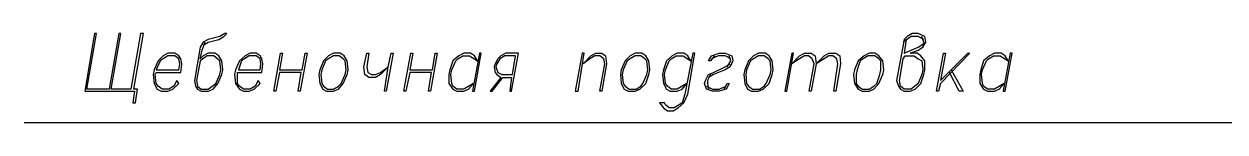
# Model space of a CAD drawing. Header units: millimetres. Extents: x 4241 to 6572, y 870 to 1291.
# Drawn here: x 5462 to 5513.9, y 1028.1 to 1032 of the extents above; entities that cross this region are included whole.
import ezdxf

# ---------------------------------------------------------------- set-up
doc = ezdxf.new("R2010")
doc.units = ezdxf.units.MM
doc.layers.add('PDF _0', color=7, linetype='Continuous')

msp = doc.modelspace()

# ---------------------------------------------------------------- linework, layer by layer
at = {"layer": 'PDF _0', "lineweight": 25}
for points in [[(5464.7231, 1029.5825), (5465.1464, 1031.9956), (5465.0618, 1031.9956), (5464.6384, 1029.4979), (5466.7975, 1029.4979), (5466.7128, 1028.9899), (5466.8398, 1028.9899), (5466.9245, 1029.5825), (5466.7552, 1029.5825), (5467.1785, 1031.9956), (5467.0515, 1031.9956), (5466.6281, 1029.5825), (5465.7815, 1029.5825), (5466.2048, 1031.9956), (5466.1201, 1031.9956), (5465.6968, 1029.5825)], [(5500.3266, 1031.1489), (5500.6653, 1031.2759), (5500.877, 1031.4029), (5501.004, 1031.6146), (5500.9617, 1031.8686), (5500.6653, 1031.9956), (5500.4113, 1031.9956), (5500.1996, 1031.8686), (5500.0726, 1031.7416), (5499.734, 1029.9636), (5499.8186, 1029.7095), (5499.9033, 1029.5825), (5500.0726, 1029.4979), (5500.3266, 1029.4979), (5500.5383, 1029.5825), (5500.7923, 1029.8365), (5500.9193, 1030.2176), (5500.9617, 1030.4292), (5500.9617, 1030.8102), (5500.7923, 1031.0219), (5500.623, 1031.1489)], [(5467.7289, 1030.3022), (5468.7872, 1030.3022), (5468.8296, 1030.6832), (5468.7872, 1030.8949), (5468.7026, 1031.0219), (5468.5332, 1031.1489), (5468.2369, 1031.1489), (5468.0252, 1031.0219), (5467.8135, 1030.8102), (5467.6442, 1030.4292), (5467.6018, 1030.2176), (5467.6442, 1029.8365), (5467.7712, 1029.5825), (5467.9405, 1029.4979), (5468.2369, 1029.4979), (5468.4485, 1029.5825), (5468.7026, 1029.8365), (5468.6179, 1029.9636), (5468.4909, 1029.7095), (5468.2792, 1029.5825), (5467.9829, 1029.5825), (5467.8135, 1029.7095), (5467.7289, 1029.8365), (5467.6865, 1030.2176)], [(5468.7026, 1030.4292), (5468.7449, 1030.6832), (5468.7026, 1030.8949), (5468.5332, 1031.0219), (5468.2369, 1031.0219), (5468.0252, 1030.8949), (5467.8982, 1030.8102), (5467.7289, 1030.4292)], [(5469.6339, 1030.8102), (5469.4646, 1029.9636), (5469.5069, 1029.7095), (5469.6763, 1029.5825), (5469.9726, 1029.5825), (5470.3113, 1029.8365), (5470.4806, 1030.2176), (5470.5229, 1030.4292), (5470.4806, 1030.8102), (5470.2266, 1031.0219), (5469.9303, 1031.0219)], [(5471.2426, 1030.3022), (5472.301, 1030.3022), (5472.3433, 1030.6832), (5472.301, 1030.8949), (5472.2163, 1031.0219), (5472.047, 1031.1489), (5471.793, 1031.1489), (5471.5813, 1031.0219), (5471.3273, 1030.8102), (5471.158, 1030.4292), (5471.1156, 1030.2176), (5471.158, 1029.8365), (5471.3273, 1029.5825), (5471.4966, 1029.4979), (5471.7507, 1029.4979), (5471.9623, 1029.5825), (5472.2163, 1029.8365), (5472.1317, 1029.9636), (5472.0047, 1029.7095), (5471.793, 1029.5825), (5471.4966, 1029.5825), (5471.3273, 1029.7095), (5471.2426, 1029.8365), (5471.2426, 1030.2176)], [(5472.2163, 1030.4292), (5472.2587, 1030.6832), (5472.2163, 1030.8949), (5472.047, 1031.0219), (5471.7507, 1031.0219), (5471.539, 1030.8949), (5471.412, 1030.8102), (5471.285, 1030.4292)], [(5472.8937, 1029.4979), (5472.809, 1029.4979), (5473.1054, 1031.1489), (5473.19, 1031.1489), (5473.063, 1030.4292), (5474.0367, 1030.4292), (5474.1637, 1031.1489), (5474.2484, 1031.1489), (5473.9521, 1029.4979), (5473.8674, 1029.4979), (5473.9944, 1030.3022), (5473.063, 1030.3022)], [(5475.3915, 1031.1489), (5475.1798, 1031.0219), (5474.9681, 1030.8102), (5474.7988, 1030.4292), (5474.7564, 1030.2176), (5474.7988, 1029.8365), (5474.9258, 1029.5825), (5475.0951, 1029.4979), (5475.3915, 1029.4979), (5475.6031, 1029.5825), (5475.8148, 1029.8365), (5475.9841, 1030.2176), (5476.0265, 1030.4292), (5475.9841, 1030.8102), (5475.8571, 1031.0219), (5475.6878, 1031.1489)], [(5475.3915, 1031.0219), (5475.1798, 1030.8949), (5475.0528, 1030.8102), (5474.8834, 1030.4292), (5474.8411, 1030.2176), (5474.8834, 1029.8365), (5474.9681, 1029.7095), (5475.1374, 1029.5825), (5475.3915, 1029.5825), (5475.6031, 1029.7095), (5475.7301, 1029.8365), (5475.8995, 1030.2176), (5475.9418, 1030.4292), (5475.8995, 1030.8102), (5475.8148, 1030.8949), (5475.6455, 1031.0219)], [(5477.7622, 1030.5562), (5477.4235, 1030.2176), (5477.2118, 1030.0906), (5476.9155, 1030.0906), (5476.7462, 1030.2176), (5476.7038, 1030.5562), (5476.8308, 1031.1489), (5476.9155, 1031.1489), (5476.8308, 1030.5562), (5476.8732, 1030.3022), (5477.0425, 1030.2176), (5477.2118, 1030.2176), (5477.4235, 1030.3022), (5477.7622, 1030.5562), (5477.8892, 1031.1489), (5477.9739, 1031.1489), (5477.6775, 1029.4979), (5477.5929, 1029.4979)], [(5478.5242, 1029.4979), (5478.4396, 1029.4979), (5478.7359, 1031.1489), (5478.8206, 1031.1489), (5478.6936, 1030.4292), (5479.6673, 1030.4292), (5479.7943, 1031.1489), (5479.8789, 1031.1489), (5479.5826, 1029.4979), (5479.4979, 1029.4979), (5479.6249, 1030.3022), (5478.6936, 1030.3022)], [(5481.4453, 1029.8365), (5481.022, 1029.5825), (5480.7256, 1029.5825), (5480.5563, 1029.7095), (5480.514, 1029.8365), (5480.4716, 1030.2176), (5480.514, 1030.4292), (5480.6833, 1030.8102), (5480.768, 1030.8949), (5480.9796, 1031.0219), (5481.276, 1031.0219), (5481.6147, 1030.8102), (5481.4877, 1031.0219), (5481.3183, 1031.1489), (5481.022, 1031.1489), (5480.8103, 1031.0219), (5480.5563, 1030.8102), (5480.4293, 1030.4292), (5480.387, 1030.2176), (5480.387, 1029.8365), (5480.5563, 1029.5825), (5480.7256, 1029.4979), (5481.022, 1029.4979), (5481.2337, 1029.5825)], [(5481.4877, 1029.4979), (5481.784, 1031.1489), (5481.6993, 1031.1489), (5481.403, 1029.4979)], [(5482.7154, 1030.0906), (5483.0964, 1030.0906), (5483.0117, 1029.4979), (5483.0964, 1029.4979), (5483.3927, 1031.1489), (5482.8424, 1031.1489), (5482.6307, 1031.0219), (5482.5037, 1030.8949), (5482.3767, 1030.6832), (5482.3344, 1030.5562), (5482.3767, 1030.3022), (5482.4614, 1030.2176), (5482.6307, 1030.0906), (5482.165, 1029.4979), (5482.2497, 1029.4979)], [(5483.1387, 1030.2176), (5483.2657, 1031.0219), (5482.8, 1031.0219), (5482.5884, 1030.8949), (5482.4614, 1030.6832), (5482.419, 1030.5562), (5482.5037, 1030.3022), (5482.673, 1030.2176)], [(5485.9752, 1029.4979), (5486.2292, 1031.1489), (5486.1445, 1031.1489), (5485.8481, 1029.4979)], [(5486.9912, 1029.4979), (5486.9065, 1029.4979), (5487.1182, 1030.6832), (5487.0759, 1030.8949), (5486.9065, 1031.0219), (5486.6948, 1031.0219), (5486.4832, 1030.8949), (5486.1868, 1030.6832), (5486.5255, 1031.0219), (5486.7372, 1031.1489), (5486.9912, 1031.1489), (5487.1605, 1031.0219), (5487.2029, 1030.6832)], [(5488.4306, 1031.1489), (5488.2189, 1031.0219), (5488.0072, 1030.8102), (5487.8379, 1030.4292), (5487.7955, 1030.2176), (5487.8379, 1029.8365), (5487.9649, 1029.5825), (5488.1342, 1029.4979), (5488.4306, 1029.4979), (5488.6422, 1029.5825), (5488.8963, 1029.8365), (5489.0233, 1030.2176), (5489.0656, 1030.4292), (5489.0233, 1030.8102), (5488.8963, 1031.0219), (5488.7269, 1031.1489)], [(5488.4306, 1031.0219), (5488.2189, 1030.8949), (5488.0919, 1030.8102), (5487.9226, 1030.4292), (5487.8802, 1030.2176), (5487.9226, 1029.8365), (5488.0072, 1029.7095), (5488.1766, 1029.5825), (5488.4729, 1029.5825), (5488.6846, 1029.7095), (5488.7692, 1029.8365), (5488.9386, 1030.2176), (5488.9809, 1030.4292), (5488.9386, 1030.8102), (5488.8539, 1030.8949), (5488.6846, 1031.0219)], [(5489.4889, 1028.9899), (5489.6583, 1028.7782), (5489.8276, 1028.6512), (5490.0816, 1028.6512), (5490.2933, 1028.7782), (5490.5473, 1028.9899), (5490.7166, 1029.3709), (5491.013, 1031.1489), (5490.9283, 1031.1489), (5490.5896, 1029.3709), (5490.4626, 1028.9899), (5490.3356, 1028.9052), (5490.124, 1028.7782), (5489.9123, 1028.7782), (5489.7429, 1028.9052), (5489.7006, 1028.9899)], [(5490.6743, 1029.8365), (5490.251, 1029.5825), (5489.997, 1029.5825), (5489.8276, 1029.7095), (5489.7429, 1029.8365), (5489.7006, 1030.2176), (5489.7429, 1030.4292), (5489.9123, 1030.8102), (5489.997, 1030.8949), (5490.2086, 1031.0219), (5490.505, 1031.0219), (5490.8437, 1030.8102), (5490.7166, 1031.0219), (5490.5473, 1031.1489), (5490.251, 1031.1489), (5490.0393, 1031.0219), (5489.7853, 1030.8102), (5489.6583, 1030.4292), (5489.6159, 1030.2176), (5489.6583, 1029.8365), (5489.7853, 1029.5825), (5489.9546, 1029.4979), (5490.251, 1029.4979), (5490.4626, 1029.5825)], [(5493.7648, 1031.1489), (5493.5531, 1031.0219), (5493.3414, 1030.8102), (5493.1721, 1030.4292), (5493.1297, 1030.2176), (5493.1721, 1029.8365), (5493.2991, 1029.5825), (5493.4684, 1029.4979), (5493.7648, 1029.4979), (5493.9764, 1029.5825), (5494.2304, 1029.8365), (5494.3574, 1030.2176), (5494.3998, 1030.4292), (5494.3574, 1030.8102), (5494.2304, 1031.0219), (5494.0611, 1031.1489)], [(5493.7648, 1031.0219), (5493.5531, 1030.8949), (5493.4261, 1030.8102), (5493.2567, 1030.4292), (5493.2144, 1030.2176), (5493.2567, 1029.8365), (5493.3414, 1029.7095), (5493.5107, 1029.5825), (5493.8071, 1029.5825), (5494.0188, 1029.7095), (5494.1034, 1029.8365), (5494.2728, 1030.2176), (5494.3151, 1030.4292), (5494.2728, 1030.8102), (5494.1881, 1030.8949), (5494.0188, 1031.0219)], [(5494.9925, 1029.4979), (5495.2888, 1031.1489), (5495.2041, 1031.1489), (5494.9078, 1029.4979)], [(5496.0508, 1029.4979), (5495.9662, 1029.4979), (5496.1778, 1030.6832), (5496.0932, 1030.8949), (5495.9238, 1031.0219), (5495.7545, 1031.0219), (5495.5428, 1030.8949), (5495.2041, 1030.6832), (5495.5428, 1031.0219), (5495.7545, 1031.1489), (5496.0508, 1031.1489), (5496.2202, 1031.0219), (5496.2625, 1030.6832)], [(5497.1092, 1029.4979), (5497.0245, 1029.4979), (5497.1939, 1030.6832), (5497.1515, 1030.8949), (5496.9822, 1031.0219), (5496.8129, 1031.0219), (5496.6012, 1030.8949), (5496.2625, 1030.6832), (5496.6012, 1031.0219), (5496.8129, 1031.1489), (5497.1092, 1031.1489), (5497.2785, 1031.0219), (5497.3209, 1030.6832)], [(5498.5486, 1031.1489), (5498.3369, 1031.0219), (5498.0829, 1030.8102), (5497.9136, 1030.4292), (5497.8712, 1030.2176), (5497.9136, 1029.8365), (5498.0829, 1029.5825), (5498.2522, 1029.4979), (5498.5486, 1029.4979), (5498.7603, 1029.5825), (5498.9719, 1029.8365), (5499.1413, 1030.2176), (5499.1836, 1030.4292), (5499.1413, 1030.8102), (5498.9719, 1031.0219), (5498.8026, 1031.1489)], [(5498.5063, 1031.0219), (5498.2946, 1030.8949), (5498.1676, 1030.8102), (5498.0406, 1030.4292), (5497.9982, 1030.2176), (5497.9982, 1029.8365), (5498.0829, 1029.7095), (5498.2522, 1029.5825), (5498.5486, 1029.5825), (5498.7603, 1029.7095), (5498.8873, 1029.8365), (5499.0143, 1030.2176), (5499.0566, 1030.4292), (5499.0566, 1030.8102), (5498.9719, 1030.8949), (5498.8026, 1031.0219)], [(5500.0303, 1030.8949), (5500.115, 1031.0219), (5500.496, 1031.0219), (5500.6653, 1030.8949), (5500.8347, 1030.8102), (5500.877, 1030.4292), (5500.8347, 1030.2176), (5500.6653, 1029.8365), (5500.369, 1029.5825), (5500.0726, 1029.5825), (5499.9033, 1029.7095), (5499.861, 1029.9636)], [(5501.639, 1029.9636), (5502.8244, 1031.1489), (5502.9091, 1031.1489), (5501.639, 1029.8365), (5501.5544, 1029.4979), (5501.4697, 1029.4979), (5501.766, 1031.1489), (5501.8507, 1031.1489)], [(5504.3908, 1029.8365), (5503.9674, 1029.5825), (5503.6711, 1029.5825), (5503.5018, 1029.7095), (5503.4594, 1029.8365), (5503.4171, 1030.2176), (5503.4594, 1030.4292), (5503.6288, 1030.8102), (5503.7134, 1030.8949), (5503.9251, 1031.0219), (5504.2214, 1031.0219), (5504.5601, 1030.8102), (5504.4331, 1031.0219), (5504.2638, 1031.1489), (5503.9674, 1031.1489), (5503.7558, 1031.0219), (5503.5018, 1030.8102), (5503.3748, 1030.4292), (5503.3324, 1030.2176), (5503.3324, 1029.8365), (5503.5018, 1029.5825), (5503.6711, 1029.4979), (5503.9674, 1029.4979), (5504.1791, 1029.5825)], [(5504.4331, 1029.4979), (5504.7295, 1031.1489), (5504.6448, 1031.1489), (5504.3485, 1029.4979)]]:
    msp.add_lwpolyline(points, close=True, dxfattribs=at)
for points in [[(5469.7609, 1031.4876), (5469.9726, 1031.6146), (5470.4383, 1031.7416), (5470.65, 1031.8686), (5470.777, 1031.9956), (5470.6923, 1031.9956), (5470.4806, 1031.8686), (5469.9726, 1031.7416), (5469.7609, 1031.6146), (5469.6339, 1031.4029), (5469.3799, 1029.9636), (5469.4222, 1029.7095), (5469.5069, 1029.5825), (5469.6763, 1029.4979), (5469.9726, 1029.4979), (5470.1843, 1029.5825), (5470.3959, 1029.8365), (5470.5653, 1030.2176), (5470.6076, 1030.4292), (5470.5653, 1030.8102), (5470.4383, 1031.0219), (5470.2689, 1031.1489), (5469.9726, 1031.1489), (5469.7609, 1031.0219), (5469.6339, 1030.8949), (5469.7186, 1031.2759), (5469.8456, 1031.6146)], [(5500.9193, 1031.7416), (5500.6653, 1031.8686), (5500.369, 1031.8686), (5500.0303, 1031.6146)], [(5500.1573, 1031.7416), (5500.0726, 1031.1489), (5500.369, 1031.2759), (5500.6653, 1031.4029), (5501.004, 1031.6146)], [(5500.877, 1031.4876), (5500.9193, 1031.6146), (5500.8347, 1031.8686)], [(5491.8597, 1031.0219), (5491.6903, 1030.8102), (5491.6057, 1030.8102), (5491.7327, 1031.0219), (5492.0714, 1031.1489), (5492.3254, 1031.1489), (5492.6217, 1031.0219), (5492.664, 1030.8102), (5492.537, 1030.5562), (5492.3254, 1030.4292), (5491.8174, 1030.2176), (5491.6057, 1030.0906)], [(5492.5794, 1030.8949), (5492.3254, 1031.0219), (5492.029, 1031.0219), (5491.7327, 1030.8949)], [(5492.41, 1030.5562), (5492.5794, 1030.8102), (5492.4947, 1031.0219)], [(5492.283, 1029.5825), (5492.41, 1029.8365), (5492.4947, 1029.8365), (5492.3677, 1029.5825), (5492.0714, 1029.4979), (5491.775, 1029.4979), (5491.521, 1029.5825), (5491.4363, 1029.8365), (5491.4787, 1029.9636), (5491.6057, 1030.2176), (5491.8174, 1030.3022), (5492.3254, 1030.5562), (5492.537, 1030.6832)], [(5491.6903, 1030.2176), (5491.5633, 1029.9636), (5491.5633, 1029.8365), (5491.6057, 1029.5825)], [(5502.1047, 1030.4292), (5502.6127, 1029.4979), (5502.4434, 1029.4979), (5502.02, 1030.3022)], [(5491.521, 1029.7095), (5491.775, 1029.5825), (5492.0714, 1029.5825), (5492.3677, 1029.7095)], [(5462.0137, 1028.1432), (5532.4164, 1028.1432)]]:
    msp.add_lwpolyline(points, dxfattribs=at)

doc.saveas('drawing.dxf')
